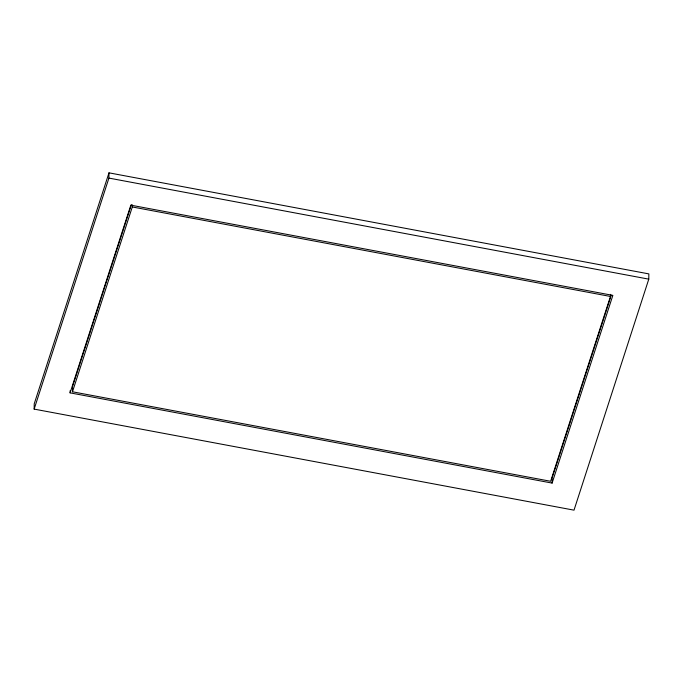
<?xml version="1.0" encoding="UTF-8"?>
<svg xmlns="http://www.w3.org/2000/svg" width="683" height="683" viewBox="0 0 683 683"><rect width="100%" height="100%" fill="white"/><g stroke="black" fill="none" stroke-linecap="round" stroke-linejoin="round"><path stroke-width="1.02" d="M34.15 409.108L34.218 403.858L108.99 172.842L648.85 273.892L648.782 279.142L574.01 510.158L34.15 409.108L108.921 178.092L108.99 172.842M70.084 392.862L130.837 205.165L612.856 295.38L552.103 483.086L70.084 392.862L70.11 390.761M610.482 294.364L610.457 296.465L550.643 481.284L72.475 391.786L72.543 386.535L131.384 204.746M72.475 391.786L132.297 206.966L132.323 204.866M552.103 483.086L552.163 477.835L611.276 295.21M108.921 178.092L648.782 279.142M132.297 206.966L610.457 296.465"/></g></svg>
